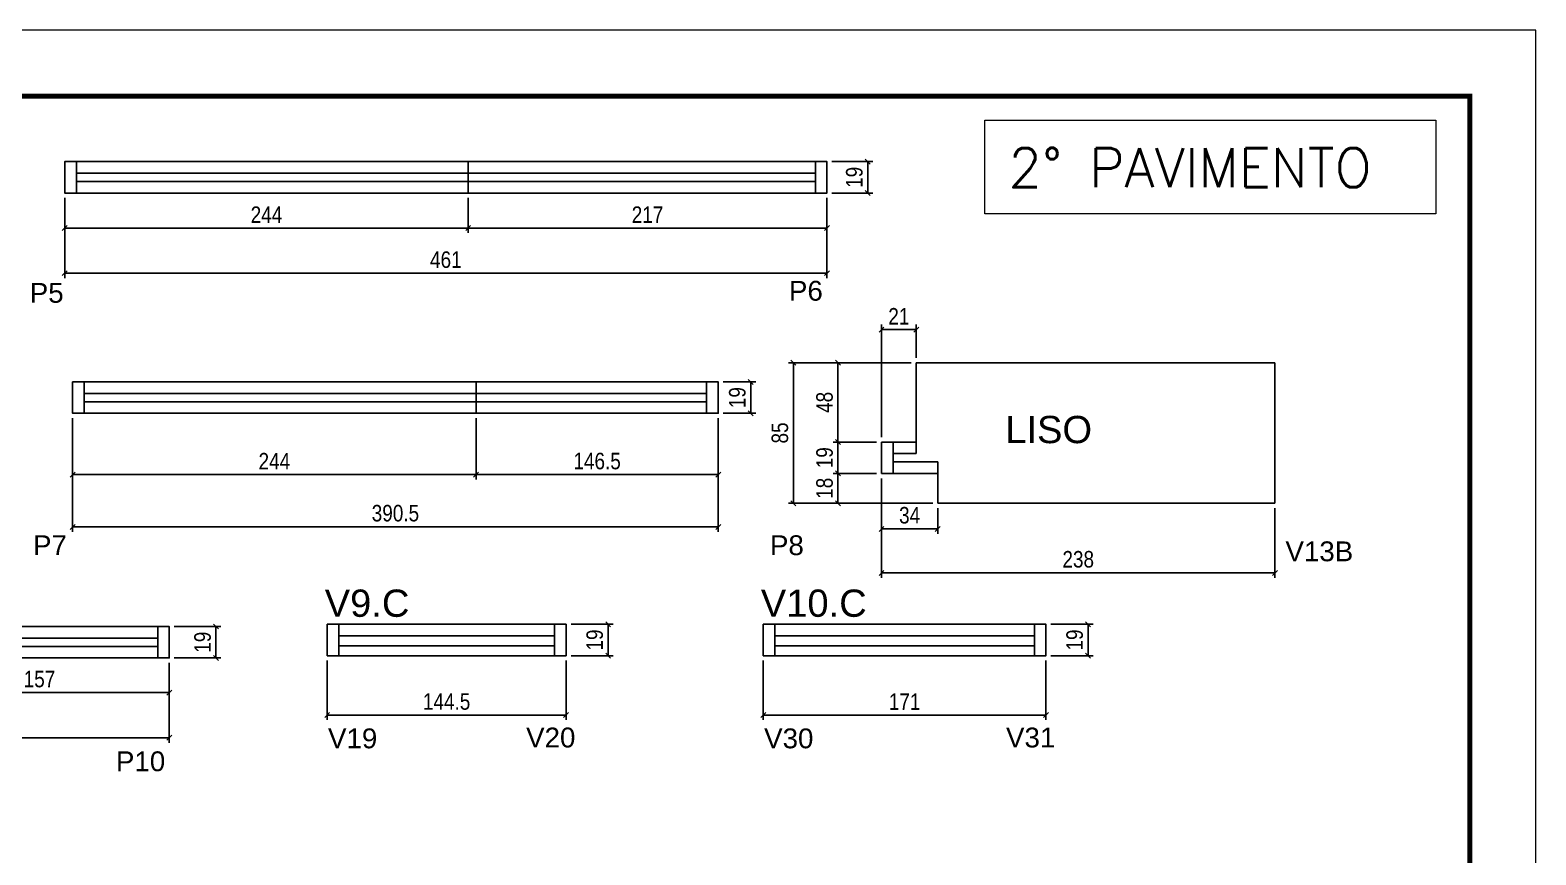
# Model space of a CAD drawing. Header units: millimetres. Extents: x 2437 to 8691, y -1523 to 4121.
# Drawn here: x 6195 to 7106, y 2473 to 2972 of the extents above; entities that cross this region are included whole.
import ezdxf

# ---------------------------------------------------------------- set-up
doc = ezdxf.new("R2010")
doc.units = ezdxf.units.MM
doc.linetypes.add('DASHED', pattern=[0.75, 0.5, -0.25])
for name, color, linetype in [('5', 5, 'Continuous'), ('COTA', 241, 'Continuous'), ('NOMENCLATURA', 7, 'Continuous'), ('Painéis', 200, 'Continuous'), ('SARR_2.2x7', 40, 'Continuous')]:
    doc.layers.add(name, color=color, linetype=linetype)
for name, color, linetype, lineweight in [('Folhas', 255, 'Continuous', 9), ('SARRAFO DE PRESSAO', 251, 'DASHED', 9), ('Texto Seção', 7, 'Continuous', 15)]:
    doc.layers.add(name, color=color, linetype=linetype, lineweight=lineweight)
doc.styles.add('COTA TECNICA', font='techl___.ttf', dxfattribs={"height": 10})
doc.styles.add('COTA TECNICA-50', font='techl___.ttf', dxfattribs={"height": 10})
doc.styles.add('REGUA-120', font='ROMANS.shx', dxfattribs={"height": 15})
doc.styles.get("Standard").update_dxf_attribs({"font": 'arial.ttf'})
doc.dimstyles.new('COTA PAINEL-50', dxfattribs={"dimtxt": 10, "dimasz": 3, "dimexe": 3, "dimexo": 3, "dimgap": 3, "dimtad": 1, "dimdec": 1, "dimzin": 12, "dimdsep": 46, "dimtxsty": 'COTA TECNICA-50', "dimblk1": 'OBLIQUE', "dimblk2": 'OBLIQUE', "dimsah": 1, "dimcen": 0.9, "dimclrd": 4, "dimclre": 4, "dimclrt": 240, "dimadec": 1, "dimazin": 3, "dimtfac": 1, "dimtdec": 1, "dimtmove": 0, "dimatfit": 3, "dimfxl": 1, "dimtolj": 1, "dimtzin": 12, "dimarcsym": 0})
doc.dimstyles.new('PAINEL', dxfattribs={"dimtxt": 10, "dimasz": 3, "dimexe": 3, "dimexo": 3, "dimgap": 3, "dimtad": 1, "dimdec": 1, "dimzin": 12, "dimdsep": 46, "dimtxsty": 'COTA TECNICA', "dimblk1": 'OBLIQUE', "dimblk2": 'OBLIQUE', "dimsah": 1, "dimcen": 0.9, "dimclrd": 4, "dimclre": 4, "dimclrt": 240, "dimadec": 1, "dimazin": 3, "dimtfac": 1, "dimtdec": 1, "dimtmove": 0, "dimatfit": 3, "dimfxl": 1, "dimtolj": 1, "dimtzin": 12, "dimarcsym": 0})

# ---------------------------------------------------------------- blocks, each defined once
blk = doc.blocks.new('9999999999')
at = {"layer": 'Folhas'}
blk.add_lwpolyline([(98138.98, 34190.21), (99623.98, 34190.21), (99623.98, 35240.21), (98138.98, 35240.21)], close=True, dxfattribs=at)
at = {"layer": 'Folhas', "color": 30, "const_width": 3}
blk.add_lwpolyline([(98213.98, 34230.21), (99583.98, 34230.21), (99583.98, 35200.21), (98213.98, 35200.21)], close=True, dxfattribs=at)
blk = doc.blocks.new('_Oblique')
at = {"color": 0, "linetype": 'ByBlock', "lineweight": -2}
blk.add_line((-0.5, -0.5), (0.5, 0.5), dxfattribs=at)
blk = doc.blocks.new('*D72')
at = {"layer": 'COTA', "color": 4, "linetype": 'ByBlock', "lineweight": -2, "transparency": 16777216}
for p, q in [((6216.01, 2870.69), (6216.01, 2849.52)), ((6460.01, 2870.69), (6460.01, 2849.52)), ((6216.01, 2852.52), (6460.01, 2852.52))]:
    blk.add_line(p, q, dxfattribs=at)
at = {"layer": 'Defpoints', "color": 0, "linetype": 'ByBlock', "transparency": 16777216}
for p in [(6216.01, 2873.69), (6460.01, 2873.69), (6460.01, 2852.52)]:
    blk.add_point(p, dxfattribs=at)
at = {"layer": 'COTA', "color": 4, "linetype": 'ByBlock', "lineweight": -2, "transparency": 16777216, "xscale": 3, "yscale": 3, "zscale": 3, "rotation": 180}
blk.add_blockref('_Oblique', (6216.01, 2852.52), dxfattribs=at)
at = {"layer": 'COTA', "color": 4, "linetype": 'ByBlock', "lineweight": -2, "transparency": 16777216, "xscale": 3, "yscale": 3, "zscale": 3}
blk.add_blockref('_Oblique', (6460.01, 2852.52), dxfattribs=at)
at = {"layer": 'COTA', "color": 240, "linetype": 'ByBlock', "transparency": 16777216, "insert": (6338.01, 2860.59), "char_height": 10, "attachment_point": 5, "style": 'COTA TECNICA-50'}
blk.add_mtext('\\A1;244', dxfattribs=at)
blk = doc.blocks.new('*D73')
at = {"layer": 'COTA', "color": 4, "linetype": 'ByBlock', "lineweight": -2, "transparency": 16777216}
for p, q in [((6460.01, 2870.69), (6460.01, 2849.52)), ((6677, 2870.69), (6677, 2849.52)), ((6677, 2852.52), (6460.01, 2852.52))]:
    blk.add_line(p, q, dxfattribs=at)
at = {"layer": 'Defpoints', "color": 0, "linetype": 'ByBlock', "transparency": 16777216}
for p in [(6460.01, 2873.69), (6677, 2873.69), (6460.01, 2852.52)]:
    blk.add_point(p, dxfattribs=at)
at = {"layer": 'COTA', "color": 4, "linetype": 'ByBlock', "lineweight": -2, "transparency": 16777216, "xscale": 3, "yscale": 3, "zscale": 3, "rotation": 180}
blk.add_blockref('_Oblique', (6460.01, 2852.52), dxfattribs=at)
at = {"layer": 'COTA', "color": 4, "linetype": 'ByBlock', "lineweight": -2, "transparency": 16777216, "xscale": 3, "yscale": 3, "zscale": 3}
blk.add_blockref('_Oblique', (6677, 2852.52), dxfattribs=at)
at = {"layer": 'COTA', "color": 240, "linetype": 'ByBlock', "transparency": 16777216, "insert": (6568.5, 2860.59), "char_height": 10, "attachment_point": 5, "style": 'COTA TECNICA-50'}
blk.add_mtext('\\A1;217', dxfattribs=at)
blk = doc.blocks.new('*D144')
at = {"layer": 'COTA', "color": 4, "lineweight": -2, "transparency": 16777216}
for p, q in [((6216.01, 2870.69), (6216.01, 2822.2)), ((6677, 2870.69), (6677, 2822.2)), ((6216.01, 2825.2), (6677, 2825.2))]:
    blk.add_line(p, q, dxfattribs=at)
at = {"layer": 'Defpoints', "color": 0, "transparency": 16777216}
for p in [(6216.01, 2873.69), (6677, 2873.69), (6677, 2825.2)]:
    blk.add_point(p, dxfattribs=at)
at = {"layer": 'COTA', "color": 4, "lineweight": -2, "transparency": 16777216, "xscale": 3, "yscale": 3, "zscale": 3, "rotation": 180}
blk.add_blockref('_Oblique', (6216.01, 2825.2), dxfattribs=at)
at = {"layer": 'COTA', "color": 4, "lineweight": -2, "transparency": 16777216, "xscale": 3, "yscale": 3, "zscale": 3}
blk.add_blockref('_Oblique', (6677, 2825.2), dxfattribs=at)
at = {"layer": 'COTA', "color": 240, "transparency": 16777216, "insert": (6446.5, 2833.3), "char_height": 10, "attachment_point": 5, "style": 'COTA TECNICA'}
blk.add_mtext('\\A1;461', dxfattribs=at)
blk = doc.blocks.new('*D76')
at = {"layer": 'COTA', "color": 4, "linetype": 'ByBlock', "lineweight": -2, "transparency": 16777216}
for p, q in [((6220.77, 2737.39), (6220.77, 2700.35)), ((6464.77, 2737.39), (6464.77, 2700.35)), ((6220.77, 2703.35), (6464.77, 2703.35))]:
    blk.add_line(p, q, dxfattribs=at)
at = {"layer": 'Defpoints', "color": 0, "linetype": 'ByBlock', "transparency": 16777216}
for p in [(6220.77, 2740.39), (6464.77, 2740.39), (6464.77, 2703.35)]:
    blk.add_point(p, dxfattribs=at)
at = {"layer": 'COTA', "color": 4, "linetype": 'ByBlock', "lineweight": -2, "transparency": 16777216, "xscale": 3, "yscale": 3, "zscale": 3, "rotation": 180}
blk.add_blockref('_Oblique', (6220.77, 2703.35), dxfattribs=at)
at = {"layer": 'COTA', "color": 4, "linetype": 'ByBlock', "lineweight": -2, "transparency": 16777216, "xscale": 3, "yscale": 3, "zscale": 3}
blk.add_blockref('_Oblique', (6464.77, 2703.35), dxfattribs=at)
at = {"layer": 'COTA', "color": 240, "linetype": 'ByBlock', "transparency": 16777216, "insert": (6342.77, 2711.42), "char_height": 10, "attachment_point": 5, "style": 'COTA TECNICA-50'}
blk.add_mtext('\\A1;244', dxfattribs=at)
blk = doc.blocks.new('*D77')
at = {"layer": 'COTA', "color": 4, "linetype": 'ByBlock', "lineweight": -2, "transparency": 16777216}
for p, q in [((6464.77, 2737.39), (6464.77, 2700.35)), ((6611.26, 2737.39), (6611.26, 2700.35)), ((6464.77, 2703.35), (6611.26, 2703.35))]:
    blk.add_line(p, q, dxfattribs=at)
at = {"layer": 'Defpoints', "color": 0, "linetype": 'ByBlock', "transparency": 16777216}
for p in [(6464.77, 2740.39), (6611.26, 2740.39), (6611.26, 2703.35)]:
    blk.add_point(p, dxfattribs=at)
at = {"layer": 'COTA', "color": 4, "linetype": 'ByBlock', "lineweight": -2, "transparency": 16777216, "xscale": 3, "yscale": 3, "zscale": 3, "rotation": 180}
blk.add_blockref('_Oblique', (6464.77, 2703.35), dxfattribs=at)
at = {"layer": 'COTA', "color": 4, "linetype": 'ByBlock', "lineweight": -2, "transparency": 16777216, "xscale": 3, "yscale": 3, "zscale": 3}
blk.add_blockref('_Oblique', (6611.26, 2703.35), dxfattribs=at)
at = {"layer": 'COTA', "color": 240, "linetype": 'ByBlock', "transparency": 16777216, "insert": (6538.01, 2711.46), "char_height": 10, "attachment_point": 5, "style": 'COTA TECNICA-50'}
blk.add_mtext('\\A1;146.5', dxfattribs=at)
blk = doc.blocks.new('*D146')
at = {"layer": 'COTA', "color": 4, "lineweight": -2, "transparency": 16777216}
for p, q in [((6220.77, 2737.39), (6220.77, 2668.68)), ((6611.26, 2737.39), (6611.26, 2668.68)), ((6220.77, 2671.68), (6611.26, 2671.68))]:
    blk.add_line(p, q, dxfattribs=at)
at = {"layer": 'Defpoints', "color": 0, "transparency": 16777216}
for p in [(6220.77, 2740.39), (6611.26, 2740.39), (6611.26, 2671.68)]:
    blk.add_point(p, dxfattribs=at)
at = {"layer": 'COTA', "color": 4, "lineweight": -2, "transparency": 16777216, "xscale": 3, "yscale": 3, "zscale": 3, "rotation": 180}
blk.add_blockref('_Oblique', (6220.77, 2671.68), dxfattribs=at)
at = {"layer": 'COTA', "color": 4, "lineweight": -2, "transparency": 16777216, "xscale": 3, "yscale": 3, "zscale": 3}
blk.add_blockref('_Oblique', (6611.26, 2671.68), dxfattribs=at)
at = {"layer": 'COTA', "color": 240, "transparency": 16777216, "insert": (6416.01, 2679.93), "char_height": 10, "attachment_point": 5, "style": 'COTA TECNICA'}
blk.add_mtext('\\A1;390.5', dxfattribs=at)
blk = doc.blocks.new('*D147')
at = {"layer": 'COTA', "color": 4, "lineweight": -2, "transparency": 16777216}
for p, q in [((6680, 2892.69), (6704.7, 2892.69)), ((6701.7, 2892.69), (6701.7, 2873.69)), ((6680, 2873.69), (6704.7, 2873.69))]:
    blk.add_line(p, q, dxfattribs=at)
at = {"layer": 'Defpoints', "color": 0, "transparency": 16777216}
for p in [(6677, 2892.69), (6677, 2873.69), (6701.7, 2873.69)]:
    blk.add_point(p, dxfattribs=at)
at = {"layer": 'COTA', "color": 4, "lineweight": -2, "transparency": 16777216, "xscale": 3, "yscale": 3, "zscale": 3}
for p, rotation in [((6701.7, 2892.69), 90), ((6701.7, 2873.69), 270)]:
    blk.add_blockref('_Oblique', p, dxfattribs=dict(at, rotation=rotation))
at = {"layer": 'COTA', "color": 240, "transparency": 16777216, "insert": (6693.61, 2883.19), "char_height": 10, "attachment_point": 5, "rotation": 90, "style": 'COTA TECNICA-50'}
blk.add_mtext('\\A1;19', dxfattribs=at)
blk = doc.blocks.new('*D148')
at = {"layer": 'COTA', "color": 4, "lineweight": -2, "transparency": 16777216}
for p, q in [((6614.27, 2759.39), (6633.93, 2759.39)), ((6630.93, 2740.39), (6630.93, 2759.39)), ((6614.27, 2740.39), (6633.93, 2740.39))]:
    blk.add_line(p, q, dxfattribs=at)
at = {"layer": 'Defpoints', "color": 0, "transparency": 16777216}
for p in [(6611.27, 2759.39), (6630.93, 2759.39), (6611.27, 2740.39)]:
    blk.add_point(p, dxfattribs=at)
at = {"layer": 'COTA', "color": 4, "lineweight": -2, "transparency": 16777216, "xscale": 3, "yscale": 3, "zscale": 3}
for p, rotation in [((6630.93, 2759.39), 90), ((6630.93, 2740.39), 270)]:
    blk.add_blockref('_Oblique', p, dxfattribs=dict(at, rotation=rotation))
at = {"layer": 'COTA', "color": 240, "transparency": 16777216, "insert": (6622.84, 2749.89), "char_height": 10, "attachment_point": 5, "rotation": 90, "style": 'COTA TECNICA-50'}
blk.add_mtext('\\A1;19', dxfattribs=at)
blk = doc.blocks.new('*D103')
at = {"layer": 'COTA', "color": 4, "linetype": 'ByBlock', "lineweight": -2, "transparency": 16777216}
for p, q in [((6374.73, 2590.74), (6374.73, 2554.85)), ((6519.23, 2590.74), (6519.23, 2554.85)), ((6374.73, 2557.85), (6519.23, 2557.85))]:
    blk.add_line(p, q, dxfattribs=at)
at = {"layer": 'Defpoints', "color": 0, "linetype": 'ByBlock', "transparency": 16777216}
for p in [(6374.73, 2593.74), (6519.23, 2593.74), (6519.23, 2557.85)]:
    blk.add_point(p, dxfattribs=at)
at = {"layer": 'COTA', "color": 4, "linetype": 'ByBlock', "lineweight": -2, "transparency": 16777216, "xscale": 3, "yscale": 3, "zscale": 3, "rotation": 180}
blk.add_blockref('_Oblique', (6374.73, 2557.85), dxfattribs=at)
at = {"layer": 'COTA', "color": 4, "linetype": 'ByBlock', "lineweight": -2, "transparency": 16777216, "xscale": 3, "yscale": 3, "zscale": 3}
blk.add_blockref('_Oblique', (6519.23, 2557.85), dxfattribs=at)
at = {"layer": 'COTA', "color": 240, "linetype": 'ByBlock', "transparency": 16777216, "insert": (6446.98, 2565.96), "char_height": 10, "attachment_point": 5, "style": 'COTA TECNICA-50'}
blk.add_mtext('\\A1;144.5', dxfattribs=at)
blk = doc.blocks.new('*D104')
at = {"layer": 'COTA', "color": 4, "lineweight": -2, "transparency": 16777216}
for p, q in [((6522.23, 2612.74), (6547.68, 2612.74)), ((6544.68, 2612.74), (6544.68, 2593.74)), ((6522.23, 2593.74), (6547.68, 2593.74))]:
    blk.add_line(p, q, dxfattribs=at)
at = {"layer": 'Defpoints', "color": 0, "transparency": 16777216}
for p in [(6519.23, 2612.74), (6519.23, 2593.74), (6544.68, 2593.74)]:
    blk.add_point(p, dxfattribs=at)
at = {"layer": 'COTA', "color": 4, "lineweight": -2, "transparency": 16777216, "xscale": 3, "yscale": 3, "zscale": 3}
for p, rotation in [((6544.68, 2612.74), 90), ((6544.68, 2593.74), 270)]:
    blk.add_blockref('_Oblique', p, dxfattribs=dict(at, rotation=rotation))
at = {"layer": 'COTA', "color": 240, "transparency": 16777216, "insert": (6536.59, 2603.24), "char_height": 10, "attachment_point": 5, "rotation": 90, "style": 'COTA TECNICA-50'}
blk.add_mtext('\\A1;19', dxfattribs=at)
blk = doc.blocks.new('*D96')
at = {"layer": 'COTA', "color": 4, "lineweight": -2, "transparency": 16777216}
for p, q in [((6282.21, 2611.4), (6310.48, 2611.4)), ((6307.48, 2592.4), (6307.48, 2611.4)), ((6282.21, 2592.4), (6310.48, 2592.4))]:
    blk.add_line(p, q, dxfattribs=at)
at = {"layer": 'Defpoints', "color": 0, "transparency": 16777216}
for p in [(6279.21, 2611.4), (6307.48, 2611.4), (6279.21, 2592.4)]:
    blk.add_point(p, dxfattribs=at)
at = {"layer": 'COTA', "color": 4, "lineweight": -2, "transparency": 16777216, "xscale": 3, "yscale": 3, "zscale": 3}
for p, rotation in [((6307.48, 2611.4), 90), ((6307.48, 2592.4), 270)]:
    blk.add_blockref('_Oblique', p, dxfattribs=dict(at, rotation=rotation))
at = {"layer": 'COTA', "color": 240, "transparency": 16777216, "insert": (6299.39, 2601.9), "char_height": 10, "attachment_point": 5, "rotation": 90, "style": 'COTA TECNICA'}
blk.add_mtext('\\A1;19', dxfattribs=at)
blk = doc.blocks.new('*D21')
at = {"layer": 'COTA', "color": 4, "linetype": 'ByBlock', "lineweight": -2, "transparency": 16777216}
for p, q in [((6122.23, 2589.4), (6122.23, 2568.45)), ((6279.21, 2589.4), (6279.21, 2568.45)), ((6279.21, 2571.45), (6122.23, 2571.45))]:
    blk.add_line(p, q, dxfattribs=at)
at = {"layer": 'Defpoints', "color": 0, "linetype": 'ByBlock', "transparency": 16777216}
for p in [(6122.23, 2592.4), (6279.21, 2592.4), (6122.23, 2571.45)]:
    blk.add_point(p, dxfattribs=at)
at = {"layer": 'COTA', "color": 4, "linetype": 'ByBlock', "lineweight": -2, "transparency": 16777216, "xscale": 3, "yscale": 3, "zscale": 3, "rotation": 180}
blk.add_blockref('_Oblique', (6122.23, 2571.45), dxfattribs=at)
at = {"layer": 'COTA', "color": 4, "linetype": 'ByBlock', "lineweight": -2, "transparency": 16777216, "xscale": 3, "yscale": 3, "zscale": 3}
blk.add_blockref('_Oblique', (6279.21, 2571.45), dxfattribs=at)
at = {"layer": 'COTA', "color": 240, "linetype": 'ByBlock', "transparency": 16777216, "insert": (6200.72, 2579.56), "char_height": 10, "attachment_point": 5, "style": 'COTA TECNICA-50'}
blk.add_mtext('\\A1;157', dxfattribs=at)
blk = doc.blocks.new('*D109')
at = {"layer": 'COTA', "color": 4, "lineweight": -2, "transparency": 16777216}
for p, q in [((5729.23, 2589.4), (5729.23, 2541.12)), ((6279.21, 2589.4), (6279.21, 2541.12)), ((5729.23, 2544.12), (6279.21, 2544.12))]:
    blk.add_line(p, q, dxfattribs=at)
at = {"layer": 'Defpoints', "color": 0, "transparency": 16777216}
for p in [(5729.23, 2592.4), (6279.21, 2592.4), (6279.21, 2544.12)]:
    blk.add_point(p, dxfattribs=at)
at = {"layer": 'COTA', "color": 4, "lineweight": -2, "transparency": 16777216, "xscale": 3, "yscale": 3, "zscale": 3, "rotation": 180}
blk.add_blockref('_Oblique', (5729.23, 2544.12), dxfattribs=at)
at = {"layer": 'COTA', "color": 4, "lineweight": -2, "transparency": 16777216, "xscale": 3, "yscale": 3, "zscale": 3}
blk.add_blockref('_Oblique', (6279.21, 2544.12), dxfattribs=at)
at = {"layer": 'COTA', "color": 240, "transparency": 16777216, "insert": (6004.22, 2552.23), "char_height": 10, "attachment_point": 5, "style": 'COTA TECNICA'}
blk.add_mtext('\\A1;550', dxfattribs=at)
blk = doc.blocks.new('*D169')
at = {"layer": 'COTA', "color": 4, "linetype": 'ByBlock', "lineweight": -2, "transparency": 16777216}
for p, q in [((6638.51, 2590.74), (6638.51, 2554.85)), ((6809.51, 2590.74), (6809.51, 2554.85)), ((6638.51, 2557.85), (6809.51, 2557.85))]:
    blk.add_line(p, q, dxfattribs=at)
at = {"layer": 'Defpoints', "color": 0, "linetype": 'ByBlock', "transparency": 16777216}
for p in [(6638.51, 2593.74), (6809.51, 2593.74), (6809.51, 2557.85)]:
    blk.add_point(p, dxfattribs=at)
at = {"layer": 'COTA', "color": 4, "linetype": 'ByBlock', "lineweight": -2, "transparency": 16777216, "xscale": 3, "yscale": 3, "zscale": 3, "rotation": 180}
blk.add_blockref('_Oblique', (6638.51, 2557.85), dxfattribs=at)
at = {"layer": 'COTA', "color": 4, "linetype": 'ByBlock', "lineweight": -2, "transparency": 16777216, "xscale": 3, "yscale": 3, "zscale": 3}
blk.add_blockref('_Oblique', (6809.51, 2557.85), dxfattribs=at)
at = {"layer": 'COTA', "color": 240, "linetype": 'ByBlock', "transparency": 16777216, "insert": (6724.01, 2565.92), "char_height": 10, "attachment_point": 5, "style": 'COTA TECNICA-50'}
blk.add_mtext('\\A1;171', dxfattribs=at)
blk = doc.blocks.new('*D170')
at = {"layer": 'COTA', "color": 4, "lineweight": -2, "transparency": 16777216}
for p, q in [((6812.51, 2612.74), (6837.96, 2612.74)), ((6834.96, 2612.74), (6834.96, 2593.74)), ((6812.51, 2593.74), (6837.96, 2593.74))]:
    blk.add_line(p, q, dxfattribs=at)
at = {"layer": 'Defpoints', "color": 0, "transparency": 16777216}
for p in [(6809.51, 2612.74), (6809.51, 2593.74), (6834.96, 2593.74)]:
    blk.add_point(p, dxfattribs=at)
at = {"layer": 'COTA', "color": 4, "lineweight": -2, "transparency": 16777216, "xscale": 3, "yscale": 3, "zscale": 3}
for p, rotation in [((6834.96, 2612.74), 90), ((6834.96, 2593.74), 270)]:
    blk.add_blockref('_Oblique', p, dxfattribs=dict(at, rotation=rotation))
at = {"layer": 'COTA', "color": 240, "transparency": 16777216, "insert": (6826.87, 2603.24), "char_height": 10, "attachment_point": 5, "rotation": 90, "style": 'COTA TECNICA-50'}
blk.add_mtext('\\A1;19', dxfattribs=at)
blk = doc.blocks.new('*D184')
at = {"layer": 'COTA', "color": 4, "lineweight": -2, "transparency": 16777216}
for p, q in [((6710.02, 2701.02), (6710.02, 2640.78)), ((6948.01, 2683.02), (6948.01, 2640.78)), ((6948.01, 2643.78), (6710.02, 2643.78))]:
    blk.add_line(p, q, dxfattribs=at)
at = {"layer": 'Defpoints', "color": 0, "transparency": 16777216}
for p in [(6710.02, 2704.02), (6948.01, 2686.02), (6710.02, 2643.78)]:
    blk.add_point(p, dxfattribs=at)
at = {"layer": 'COTA', "color": 4, "lineweight": -2, "transparency": 16777216, "xscale": 3, "yscale": 3, "zscale": 3, "rotation": 180}
blk.add_blockref('_Oblique', (6710.02, 2643.78), dxfattribs=at)
at = {"layer": 'COTA', "color": 4, "lineweight": -2, "transparency": 16777216, "xscale": 3, "yscale": 3, "zscale": 3}
blk.add_blockref('_Oblique', (6948.01, 2643.78), dxfattribs=at)
at = {"layer": 'COTA', "color": 240, "transparency": 16777216, "insert": (6829.02, 2652.02), "char_height": 10, "attachment_point": 5, "style": 'COTA TECNICA-50'}
blk.add_mtext('\\A1;238', dxfattribs=at)
blk = doc.blocks.new('*D185')
at = {"layer": 'COTA', "color": 4, "lineweight": -2, "transparency": 16777216}
for p, q in [((6707.02, 2704.02), (6680.7, 2704.02)), ((6683.7, 2686.02), (6683.7, 2704.02)), ((6741.02, 2686.02), (6680.7, 2686.02))]:
    blk.add_line(p, q, dxfattribs=at)
at = {"layer": 'Defpoints', "color": 0, "transparency": 16777216}
for p in [(6683.7, 2704.02), (6710.02, 2704.02), (6744.02, 2686.02)]:
    blk.add_point(p, dxfattribs=at)
at = {"layer": 'COTA', "color": 4, "lineweight": -2, "transparency": 16777216, "xscale": 3, "yscale": 3, "zscale": 3}
for p, rotation in [((6683.7, 2704.02), 90), ((6683.7, 2686.02), 270)]:
    blk.add_blockref('_Oblique', p, dxfattribs=dict(at, rotation=rotation))
at = {"layer": 'COTA', "color": 240, "transparency": 16777216, "insert": (6675.6, 2695.02), "char_height": 10, "attachment_point": 5, "rotation": 90, "style": 'COTA TECNICA-50'}
blk.add_mtext('\\A1;18', dxfattribs=at)
blk = doc.blocks.new('*D186')
at = {"layer": 'COTA', "color": 4, "lineweight": -2, "transparency": 16777216}
for p, q in [((6728.01, 2771.02), (6680.7, 2771.02)), ((6683.7, 2723.02), (6683.7, 2771.02)), ((6707.02, 2723.02), (6680.7, 2723.02))]:
    blk.add_line(p, q, dxfattribs=at)
at = {"layer": 'Defpoints', "color": 0, "transparency": 16777216}
for p in [(6683.7, 2771.02), (6731.01, 2771.02), (6710.02, 2723.02)]:
    blk.add_point(p, dxfattribs=at)
at = {"layer": 'COTA', "color": 4, "lineweight": -2, "transparency": 16777216, "xscale": 3, "yscale": 3, "zscale": 3}
for p, rotation in [((6683.7, 2771.02), 90), ((6683.7, 2723.02), 270)]:
    blk.add_blockref('_Oblique', p, dxfattribs=dict(at, rotation=rotation))
at = {"layer": 'COTA', "color": 240, "transparency": 16777216, "insert": (6675.6, 2747.02), "char_height": 10, "attachment_point": 5, "rotation": 90, "style": 'COTA TECNICA-50'}
blk.add_mtext('\\A1;48', dxfattribs=at)
blk = doc.blocks.new('*D187')
at = {"layer": 'COTA', "color": 4, "lineweight": -2, "transparency": 16777216}
for p, q in [((6728.01, 2771.02), (6653.72, 2771.02)), ((6656.72, 2771.02), (6656.72, 2686.02)), ((6741.02, 2686.02), (6653.72, 2686.02))]:
    blk.add_line(p, q, dxfattribs=at)
at = {"layer": 'Defpoints', "color": 0, "transparency": 16777216}
for p in [(6731.01, 2771.02), (6656.72, 2686.02), (6744.02, 2686.02)]:
    blk.add_point(p, dxfattribs=at)
at = {"layer": 'COTA', "color": 4, "lineweight": -2, "transparency": 16777216, "xscale": 3, "yscale": 3, "zscale": 3}
for p, rotation in [((6656.72, 2771.02), 90), ((6656.72, 2686.02), 270)]:
    blk.add_blockref('_Oblique', p, dxfattribs=dict(at, rotation=rotation))
at = {"layer": 'COTA', "color": 240, "transparency": 16777216, "insert": (6648.59, 2728.52), "char_height": 10, "attachment_point": 5, "rotation": 90, "style": 'COTA TECNICA-50'}
blk.add_mtext('\\A1;85', dxfattribs=at)
blk = doc.blocks.new('*D188')
at = {"layer": 'COTA', "color": 4, "lineweight": -2, "transparency": 16777216}
for p, q in [((6710.02, 2726.02), (6710.02, 2794.04)), ((6710.02, 2791.04), (6731.01, 2791.04)), ((6731.01, 2774.02), (6731.01, 2794.04))]:
    blk.add_line(p, q, dxfattribs=at)
at = {"layer": 'Defpoints', "color": 0, "transparency": 16777216}
for p in [(6731.01, 2791.04), (6731.01, 2771.02), (6710.02, 2723.02)]:
    blk.add_point(p, dxfattribs=at)
at = {"layer": 'COTA', "color": 4, "lineweight": -2, "transparency": 16777216, "xscale": 3, "yscale": 3, "zscale": 3, "rotation": 180}
blk.add_blockref('_Oblique', (6710.02, 2791.04), dxfattribs=at)
at = {"layer": 'COTA', "color": 4, "lineweight": -2, "transparency": 16777216, "xscale": 3, "yscale": 3, "zscale": 3}
blk.add_blockref('_Oblique', (6731.01, 2791.04), dxfattribs=at)
at = {"layer": 'COTA', "color": 240, "transparency": 16777216, "insert": (6720.51, 2799.1), "char_height": 10, "attachment_point": 5, "style": 'COTA TECNICA-50'}
blk.add_mtext('\\A1;21', dxfattribs=at)
blk = doc.blocks.new('*D189')
at = {"layer": 'COTA', "color": 4, "lineweight": -2, "transparency": 16777216}
for p, q in [((6707.02, 2723.02), (6680.7, 2723.02)), ((6683.7, 2723.02), (6683.7, 2704.02)), ((6707.02, 2704.02), (6680.7, 2704.02))]:
    blk.add_line(p, q, dxfattribs=at)
at = {"layer": 'Defpoints', "color": 0, "transparency": 16777216}
for p in [(6710.02, 2723.02), (6683.7, 2704.02), (6710.02, 2704.02)]:
    blk.add_point(p, dxfattribs=at)
at = {"layer": 'COTA', "color": 4, "lineweight": -2, "transparency": 16777216, "xscale": 3, "yscale": 3, "zscale": 3}
for p, rotation in [((6683.7, 2723.02), 90), ((6683.7, 2704.02), 270)]:
    blk.add_blockref('_Oblique', p, dxfattribs=dict(at, rotation=rotation))
at = {"layer": 'COTA', "color": 240, "transparency": 16777216, "insert": (6675.61, 2713.52), "char_height": 10, "attachment_point": 5, "rotation": 90, "style": 'COTA TECNICA-50'}
blk.add_mtext('\\A1;19', dxfattribs=at)
blk = doc.blocks.new('*D190')
at = {"layer": 'COTA', "color": 4, "lineweight": -2, "transparency": 16777216}
for p, q in [((6710.02, 2701.02), (6710.02, 2667.45)), ((6744.02, 2683.02), (6744.02, 2667.45)), ((6744.02, 2670.45), (6710.02, 2670.45))]:
    blk.add_line(p, q, dxfattribs=at)
at = {"layer": 'Defpoints', "color": 0, "transparency": 16777216}
for p in [(6710.02, 2704.02), (6744.02, 2686.02), (6710.02, 2670.45)]:
    blk.add_point(p, dxfattribs=at)
at = {"layer": 'COTA', "color": 4, "lineweight": -2, "transparency": 16777216, "xscale": 3, "yscale": 3, "zscale": 3, "rotation": 180}
blk.add_blockref('_Oblique', (6710.02, 2670.45), dxfattribs=at)
at = {"layer": 'COTA', "color": 4, "lineweight": -2, "transparency": 16777216, "xscale": 3, "yscale": 3, "zscale": 3}
blk.add_blockref('_Oblique', (6744.02, 2670.45), dxfattribs=at)
at = {"layer": 'COTA', "color": 240, "transparency": 16777216, "insert": (6727.02, 2678.67), "char_height": 10, "attachment_point": 5, "style": 'COTA TECNICA-50'}
blk.add_mtext('\\A1;34', dxfattribs=at)

msp = doc.modelspace()

# ---------------------------------------------------------------- linework, layer by layer
at = {"layer": 'Painéis'}
for p, q in [((6948.01, 2771.02), (6731.01, 2771.02)), ((6731.01, 2771.02), (6731.02, 2723.02)), ((6948.01, 2686.02), (6948.01, 2771.02)), ((6731.02, 2723.02), (6710.02, 2723.02)), ((6710.02, 2723.02), (6710.02, 2704.02)), ((6710.02, 2704.02), (6744.02, 2704.02)), ((6744.02, 2704.02), (6744.02, 2686.02)), ((6744.02, 2686.02), (6881.01, 2686.02)), ((6881.01, 2686.02), (6948.01, 2686.02))]:
    msp.add_line(p, q, dxfattribs=at)
for points in [[(6460.01, 2873.69), (6216.01, 2873.69), (6216.01, 2892.69), (6460.01, 2892.69)], [(6460.01, 2892.69), (6460.01, 2892.69), (6460.01, 2873.69), (6460.01, 2873.69)], [(6460.01, 2892.69), (6677, 2892.69), (6677, 2873.69), (6460.01, 2873.69)], [(6464.77, 2740.39), (6220.77, 2740.39), (6220.77, 2759.39), (6464.77, 2759.39)], [(6464.77, 2759.39), (6611.27, 2759.39), (6611.27, 2740.39), (6464.77, 2740.39)], [(6122.23, 2611.4), (6279.21, 2611.4), (6279.21, 2592.4), (6122.23, 2592.4)]]:
    msp.add_lwpolyline(points, close=True, dxfattribs=at)
at = {"layer": 'Painéis', "linetype": 'ByBlock'}
for points in [[(6374.73, 2612.74), (6374.73, 2593.74), (6519.23, 2593.74), (6519.23, 2612.74)], [(6638.51, 2612.74), (6638.51, 2593.74), (6809.51, 2593.74), (6809.51, 2612.74)]]:
    msp.add_lwpolyline(points, close=True, dxfattribs=at)
at = {"layer": 'SARR_2.2x7', "linetype": 'Continuous'}
for p, q in [((6223.01, 2892.69), (6223.01, 2873.69)), ((6670, 2892.69), (6670, 2873.69)), ((6460.01, 2885.69), (6223.01, 2885.69)), ((6223.01, 2880.69), (6460.01, 2880.69)), ((6460.01, 2885.69), (6670, 2885.69)), ((6460.01, 2880.69), (6670, 2880.69)), ((6227.77, 2759.39), (6227.77, 2740.39)), ((6464.77, 2752.39), (6227.77, 2752.39)), ((6464.77, 2752.39), (6604.26, 2752.39)), ((6604.26, 2759.39), (6604.26, 2740.39)), ((6227.77, 2747.39), (6464.77, 2747.39)), ((6464.77, 2747.39), (6604.26, 2747.39)), ((6717.02, 2723.02), (6717.02, 2704.02)), ((6731.02, 2716.02), (6717.02, 2716.02)), ((6717.02, 2711.02), (6744.02, 2711.02)), ((6272.21, 2611.4), (6272.21, 2592.4)), ((6381.73, 2612.74), (6381.73, 2593.74)), ((6381.73, 2605.74), (6512.23, 2605.74)), ((6512.23, 2612.74), (6512.23, 2593.74)), ((6645.51, 2612.74), (6645.51, 2593.74)), ((6645.51, 2605.74), (6802.51, 2605.74)), ((6802.51, 2612.74), (6802.51, 2593.74)), ((6129.23, 2604.4), (6272.21, 2604.4)), ((6129.23, 2599.4), (6272.21, 2599.4)), ((6381.73, 2599.74), (6512.23, 2599.74)), ((6645.51, 2599.74), (6802.51, 2599.74))]:
    msp.add_line(p, q, dxfattribs=at)
at = {"layer": 'SARR_2.2x7'}
for p, q in [((6731.02, 2716.02), (6731.02, 2723.02)), ((6744.02, 2711.02), (6744.02, 2704.02))]:
    msp.add_line(p, q, dxfattribs=at)
at = {"layer": 'Texto Seção'}
msp.add_lwpolyline([(6772.51, 2917.74), (7045.32, 2917.74), (7045.32, 2861.06), (6772.51, 2861.06)], close=True, dxfattribs=at)

# ---------------------------------------------------------------- block references
at = {"layer": 'SARRAFO DE PRESSAO', "color": 6, "linetype": 'ByBlock'}
msp.add_blockref('9999999999', (-92518.14, -32267.94), dxfattribs=at)

# ---------------------------------------------------------------- texts
at = {"layer": '5', "linetype": 'Continuous'}
for s, rotation, p in [('P5', 359.99996, (6194.83, 2807.28)), ('P6', 359.99996, (6654.02, 2808.55)), ('P7', 359.99996, (6196.79, 2654.58)), ('P8', 359.99996, (6642.55, 2654.58)), ('V13B', 0.00004, (6954.36, 2650.89)), ('V20', 359.99996, (6495.05, 2538.24)), ('V31', 359.99996, (6785.33, 2538.24)), ('V19', 359.99996, (6375.23, 2537.72)), ('V30', 359.99996, (6639.01, 2537.72)), ('P10', 359.99996, (6246.95, 2523.85))]:
    msp.add_text(s, height=12, rotation=rotation, dxfattribs=at).set_placement(p)
at = {"layer": 'NOMENCLATURA', "linetype": 'Continuous'}
for s, p in [('LISO', (6784.87, 2722.34)), ('V9.C', (6373.24, 2617.27)), ('V10.C', (6637.02, 2617.27))]:
    msp.add_text(s, height=16.5, dxfattribs=at).set_placement(p)
at = {"layer": 'Texto Seção', "insert": (6786.75, 2877.17), "char_height": 23.7362, "width": 291.6403, "attachment_point": 7, "style": 'REGUA-120'}
msp.add_mtext('2° PAVIMENTO', dxfattribs=at)

# ---------------------------------------------------------------- dimensions: what is measured, and where the dimension line sits
at = {"layer": 'COTA'}
for base, p1, p2, angle, dimstyle, picture, middle in [((6701.7, 2873.69), (6677, 2892.69), (6677, 2873.69), 90, 'COTA PAINEL-50', '*D147', (6693.61, 2883.19)), ((6731.01, 2791.04), (6710.02, 2723.02), (6731.01, 2771.02), 180, 'COTA PAINEL-50', '*D188', (6720.51, 2799.1)), ((6656.72, 2686.02), (6731.01, 2771.02), (6744.02, 2686.02), 90, 'COTA PAINEL-50', '*D187', (6648.59, 2728.52)), ((6683.7, 2771.02), (6710.02, 2723.02), (6731.01, 2771.02), 90, 'COTA PAINEL-50', '*D186', (6675.6, 2747.02)), ((6630.93, 2759.39), (6611.27, 2740.39), (6611.27, 2759.39), 90, 'COTA PAINEL-50', '*D148', (6622.84, 2749.89)), ((6683.7, 2704.02), (6710.02, 2723.02), (6710.02, 2704.02), 90, 'COTA PAINEL-50', '*D189', (6675.61, 2713.52)), ((6683.7, 2704.02), (6744.02, 2686.02), (6710.02, 2704.02), 90, 'COTA PAINEL-50', '*D185', (6675.6, 2695.02)), ((6710.02, 2643.78), (6948.01, 2686.02), (6710.02, 2704.02), 180, 'COTA PAINEL-50', '*D184', (6829.02, 2652.02)), ((6710.02, 2670.45), (6744.02, 2686.02), (6710.02, 2704.02), 180, 'COTA PAINEL-50', '*D190', (6727.02, 2678.67)), ((6544.68, 2593.74), (6519.23, 2612.74), (6519.23, 2593.74), 90, 'COTA PAINEL-50', '*D104', (6536.59, 2603.24)), ((6834.96, 2593.74), (6809.51, 2612.74), (6809.51, 2593.74), 90, 'COTA PAINEL-50', '*D170', (6826.87, 2603.24)), ((6307.48, 2611.4), (6279.21, 2592.4), (6279.21, 2611.4), 90, 'PAINEL', '*D96', (6299.39, 2601.9))]:
    dim = msp.add_linear_dim(base=base, p1=p1, p2=p2, angle=angle, dimstyle=dimstyle, dxfattribs=at)
    dim.commit()
    dim.dimension.update_dxf_attribs({"geometry": picture, "text_midpoint": middle})
at = {"layer": 'COTA', "color": 1, "linetype": 'ByBlock'}
for base, p1, p2, picture, middle in [((6460.01, 2852.52), (6216.01, 2873.69), (6460.01, 2873.69), '*D72', (6338.01, 2860.59)), ((6460.01, 2852.52), (6677, 2873.69), (6460.01, 2873.69), '*D73', (6568.5, 2860.59)), ((6464.77, 2703.35), (6220.77, 2740.39), (6464.77, 2740.39), '*D76', (6342.77, 2711.42)), ((6611.26, 2703.35), (6464.77, 2740.39), (6611.26, 2740.39), '*D77', (6538.01, 2711.46)), ((6122.23, 2571.45), (6279.21, 2592.4), (6122.23, 2592.4), '*D21', (6200.72, 2579.56)), ((6519.23, 2557.85), (6374.73, 2593.74), (6519.23, 2593.74), '*D103', (6446.98, 2565.96)), ((6809.51, 2557.85), (6638.51, 2593.74), (6809.51, 2593.74), '*D169', (6724.01, 2565.92))]:
    dim = msp.add_linear_dim(base=base, p1=p1, p2=p2, dimstyle='COTA PAINEL-50', override={"dimarcsym": 1}, dxfattribs=at)
    dim.commit()
    dim.dimension.update_dxf_attribs({"geometry": picture, "text_midpoint": middle})
at = {"layer": 'COTA', "color": 5}
for base, p1, p2, picture, middle in [((6677, 2825.2), (6216.01, 2873.69), (6677, 2873.69), '*D144', (6446.5, 2833.3)), ((6611.26, 2671.68), (6220.77, 2740.39), (6611.26, 2740.39), '*D146', (6416.01, 2679.93)), ((6279.21, 2544.12), (5729.23, 2592.4), (6279.21, 2592.4), '*D109', (6004.22, 2552.23))]:
    dim = msp.add_linear_dim(base=base, p1=p1, p2=p2, dimstyle='PAINEL', dxfattribs=at)
    dim.commit()
    dim.dimension.update_dxf_attribs({"geometry": picture, "text_midpoint": middle})

doc.saveas('drawing.dxf')
